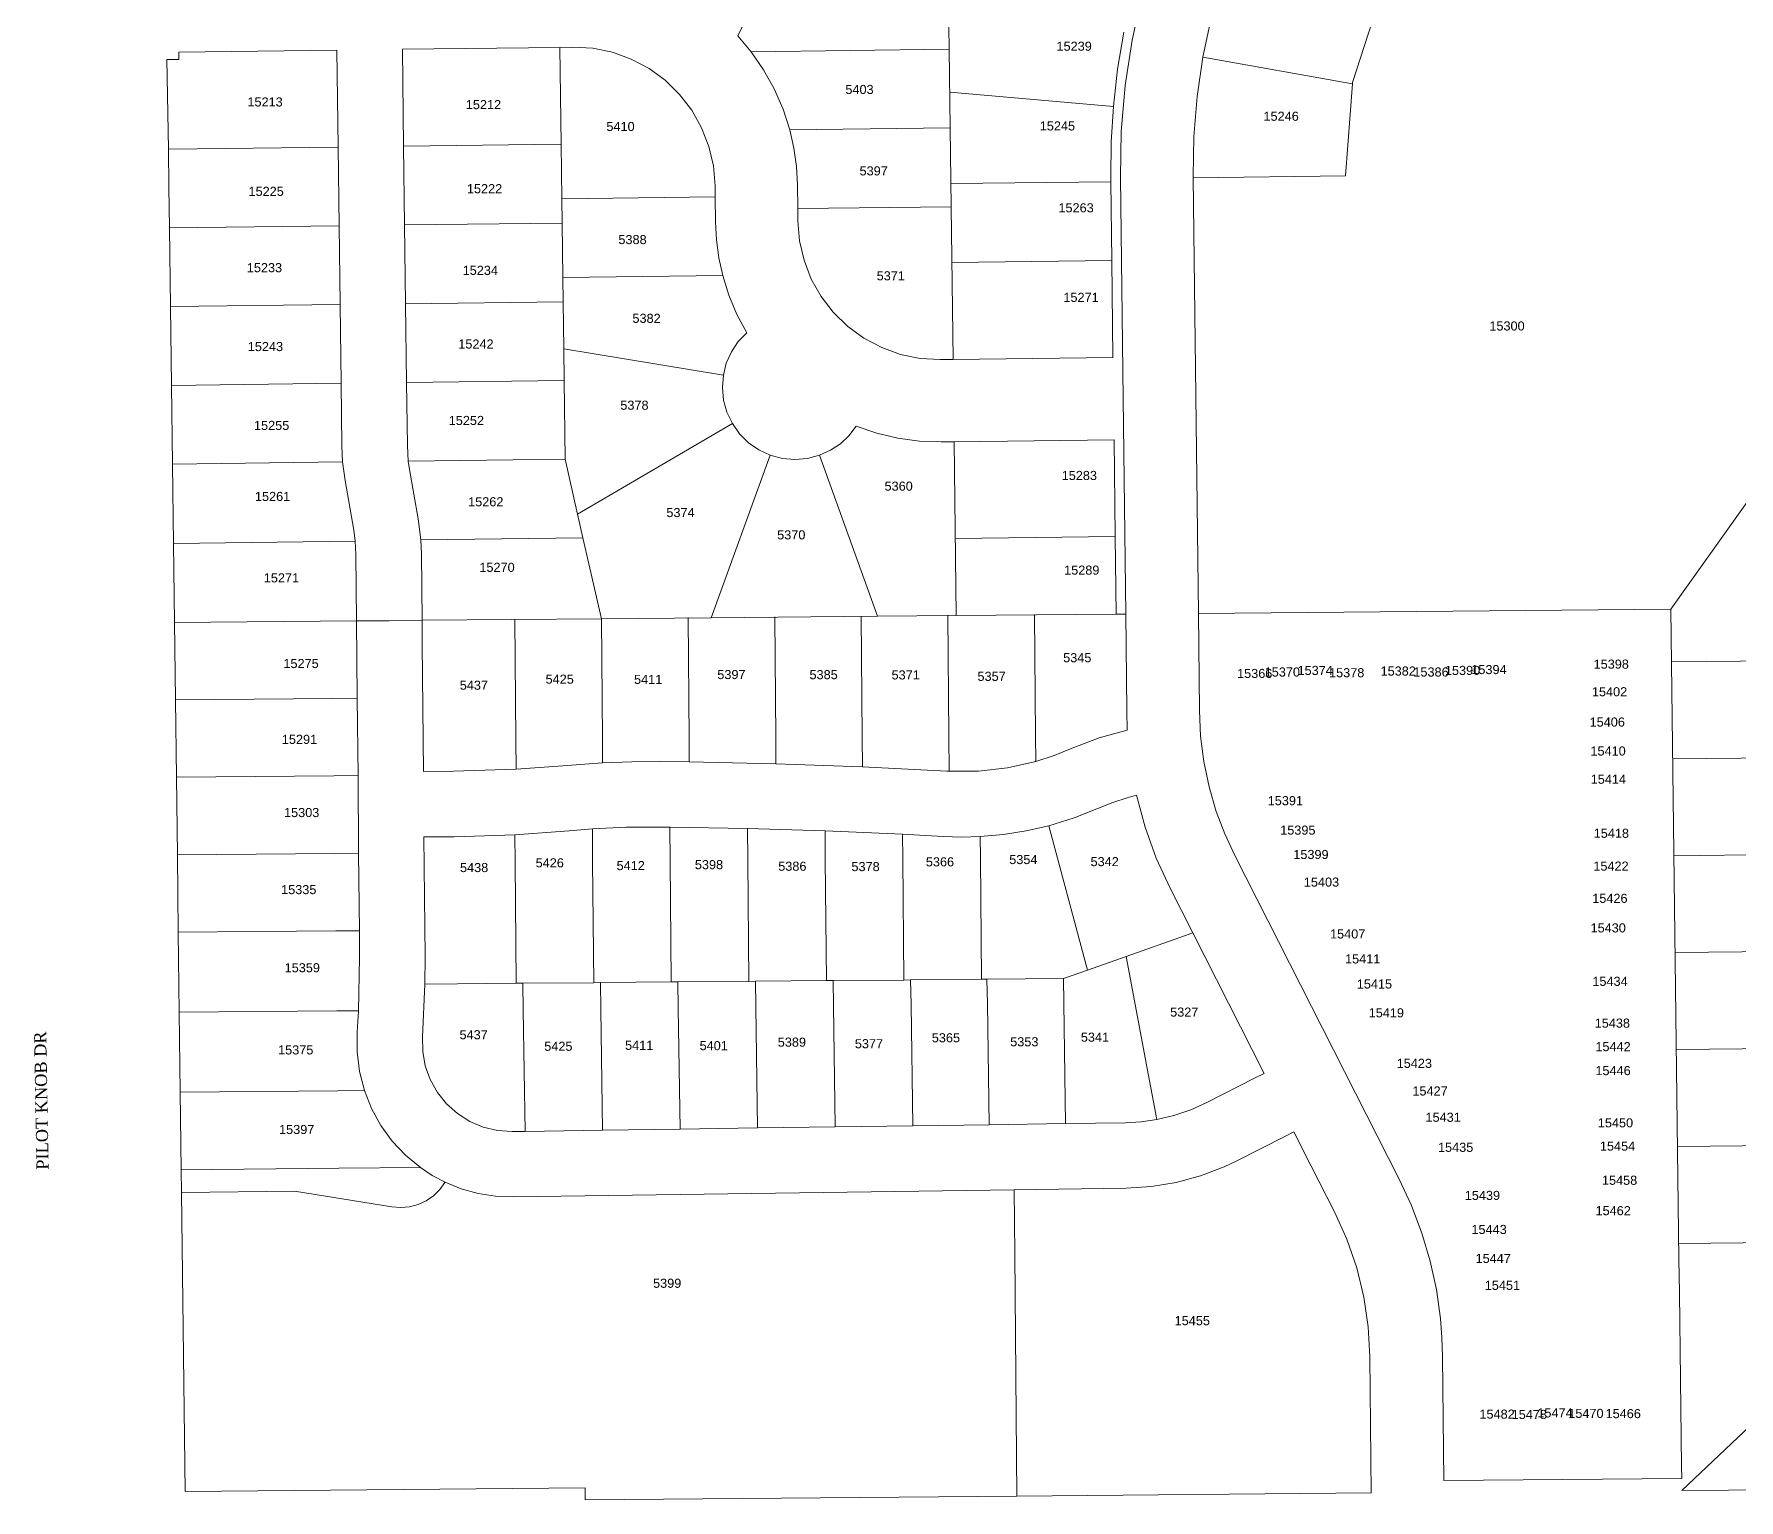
# Model space of a CAD drawing. Header units: feet. Extents: x 865220 to 2843432, y -2240498 to 970288.
# Drawn here: x 2838557 to 2839964, y 957957 to 959166 of the extents above; entities that cross this region are included whole.
import ezdxf
from ezdxf.enums import TextEntityAlignment as Align

# ---------------------------------------------------------------- set-up
doc = ezdxf.new("R2010")
doc.units = ezdxf.units.FT
doc.header["$LTSCALE"] = 0.015
doc.header["$MEASUREMENT"] = 0
for name, color, linetype in [('Dakota County Addresses', 7, 'Continuous'), ('Dakota County Parcels', 7, 'Continuous'), ('STREET NAME', 7, 'Continuous')]:
    doc.layers.add(name, color=color, linetype=linetype)
doc.styles.add('Dimensions 100', font='arial.ttf')
doc.styles.get("Standard").update_dxf_attribs({"font": 'times.ttf'})

# ---------------------------------------------------------------- blocks, each defined once
blk = doc.blocks.new('ACMAP_ANN_TEMPLATE_Dakota County Addresses')
at = {"layer": 'Dakota County Addresses', "style": 'Dimensions 100'}
blk.add_attdef('DakotaCountyAddress', text='', height=50, dxfattribs=at).set_placement((0, 0), align=Align.CENTER)

msp = doc.modelspace()

# ---------------------------------------------------------------- linework, layer by layer
at = {"layer": 'Dakota County Parcels', "lineweight": 5, "ltscale": 100}
for p, q in [((2839137.7, 959164.9), (2839173.4, 959236.5)), ((2839312.2, 959153.9), (2839311.7, 959190.3)), ((2839644.9, 959126.3), (2839667.5, 959196.3)), ((2839148.8, 959151.8), (2839137.7, 959164.9)), ((2838807, 959153.1), (2838676.4, 959151.5)), ((2838676.5, 959145.5), (2838676.4, 959151.5)), ((2838808, 959073.1), (2838807, 959153.1)), ((2838991, 959155.4), (2838861, 959153.8)), ((2838862, 959073.8), (2838861, 959153.8)), ((2838991, 959155.4), (2839001.6, 959155.6)), ((2838992, 959075.4), (2838991, 959155.4)), ((2839148.8, 959151.8), (2839312.2, 959153.9)), ((2839313, 959088.9), (2839312.2, 959153.9)), ((2839644.9, 959125.4), (2839521.6, 959147.3)), ((2838666.5, 959145.3), (2838676.5, 959145.5)), ((2838668, 959071.4), (2838666.5, 959145.3)), ((2839312.6, 959118.3), (2839447.7, 959106.5)), ((2839639.2, 959049.4), (2839644.9, 959125.4)), ((2839644.9, 959125.4), (2839644.9, 959126.3)), ((2838992, 959075.4), (2838862, 959073.8)), ((2838992.5, 959030.4), (2838992, 959075.4)), ((2839313, 959088.9), (2839180.7, 959087.2)), ((2839313.8, 959023.9), (2839313, 959088.9)), ((2838808, 959073.1), (2838668, 959071.4)), ((2838668.4, 959040.1), (2838668, 959071.4)), ((2838808.8, 959008.1), (2838808, 959073.1)), ((2838862.8, 959008.8), (2838862, 959073.8)), ((2839445.5, 959047.9), (2839445.5, 959044.5)), ((2839453.5, 959048), (2839455.7, 958865.6)), ((2839639.2, 959049.4), (2839513.5, 959047.8)), ((2839513.5, 959048.8), (2839513.5, 959047.8)), ((2839513.5, 959047.8), (2839518, 958688.2)), ((2838668.8, 959006.4), (2838668.4, 959040.1)), ((2839119.1, 959032), (2839119, 959041)), ((2839187.2, 959022.3), (2839187, 959041.9)), ((2839313.5, 959042.9), (2839445.5, 959044.5)), ((2839445.5, 959044.5), (2839446.3, 958979.5)), ((2838992.8, 959010.4), (2838992.5, 959030.4)), ((2839313.8, 959023.9), (2839187.2, 959022.3)), ((2839187.3, 959012.3), (2839187.2, 959022.3)), ((2839315.4, 958897.9), (2839313.8, 959023.9)), ((2838808.8, 959008.1), (2838668.8, 959006.4)), ((2838669.6, 958941.4), (2838668.8, 959006.4)), ((2838809.6, 958943.2), (2838808.8, 959008.1)), ((2838992.8, 959010.4), (2838862.8, 959008.8)), ((2838863.6, 958943.8), (2838862.8, 959008.8)), ((2838993.3, 958965.4), (2838992.8, 959010.4)), ((2839314.3, 958977.9), (2839446.3, 958979.5)), ((2839446.3, 958979.5), (2839447.3, 958899.5)), ((2838993.3, 958965.4), (2839125.3, 958967.1)), ((2838993.6, 958945.4), (2838993.3, 958965.4)), ((2838809.6, 958943.2), (2838669.6, 958941.4)), ((2838670.5, 958876.4), (2838669.6, 958941.4)), ((2838810.4, 958878.2), (2838809.6, 958943.2)), ((2838993.6, 958945.4), (2838863.6, 958943.8)), ((2838864.4, 958878.8), (2838863.6, 958943.8)), ((2838994.1, 958906.6), (2838993.6, 958945.4)), ((2838994.4, 958880.5), (2838994.1, 958906.6)), ((2838994.1, 958906.6), (2839125.9, 958884.9)), ((2839315.4, 958897.9), (2839304.8, 958897.7)), ((2839315.3, 958897.9), (2839447.3, 958899.5)), ((2838994.4, 958880.5), (2838864.4, 958878.8)), ((2838865.1, 958826.8), (2838864.4, 958878.8)), ((2838995.2, 958815.5), (2838994.4, 958880.5)), ((2838810.4, 958878.2), (2838670.5, 958876.4)), ((2838671.3, 958811.4), (2838670.5, 958876.4)), ((2838811.1, 958826.1), (2838810.4, 958878.2)), ((2839455.7, 958865.6), (2839458, 958687.7)), ((2839005.5, 958770), (2839133.3, 958844.9)), ((2838811.1, 958826.1), (2838811.7, 958813.2)), ((2838865.1, 958826.8), (2838865.9, 958813.9)), ((2839316.2, 958829.9), (2839305.6, 958829.8)), ((2839316.2, 958829.9), (2839448.2, 958831.5)), ((2839318, 958686.4), (2839316.2, 958829.9)), ((2839448.2, 958831.5), (2839449.2, 958751.6)), ((2838671.3, 958811.4), (2838811.7, 958813.2)), ((2838672.1, 958746), (2838671.3, 958811.4)), ((2838811.7, 958813.2), (2838813.7, 958797.8)), ((2838995.2, 958815.5), (2838865.9, 958813.9)), ((2838865.9, 958813.9), (2838866.9, 958807.1)), ((2839005.5, 958770), (2838995.2, 958815.5)), ((2839115.9, 958684.6), (2839164.6, 958818.8)), ((2839253, 958685.8), (2839205.3, 958818.7)), ((2838820.9, 958757), (2838813.7, 958797.8)), ((2838874.1, 958766.3), (2838866.9, 958807.1)), ((2839907.7, 958691.7), (2839980.7, 958794)), ((2838876.2, 958749), (2838874.1, 958766.3)), ((2839010, 958750.7), (2839005.5, 958770)), ((2838822.1, 958747.9), (2838820.9, 958757)), ((2838672.1, 958746), (2838822.1, 958747.9)), ((2838672.9, 958680.6), (2838672.1, 958746)), ((2838822.7, 958736.8), (2838822.1, 958747.9)), ((2839010, 958750.7), (2838876.2, 958749)), ((2838876.7, 958737.3), (2838876.2, 958749)), ((2839025.2, 958683.8), (2839010, 958750.7)), ((2839317.2, 958749.9), (2839449.2, 958751.6)), ((2839449.2, 958751.6), (2839450, 958687.6)), ((2838823.2, 958682), (2838822.7, 958736.8)), ((2838877.2, 958682.5), (2838876.7, 958737.3)), ((2838823.2, 958682), (2838672.9, 958680.6)), ((2838823.2, 958682.3), (2838823.8, 958618.3)), ((2838850.2, 958682.2), (2838823.2, 958682)), ((2838877.2, 958682.5), (2838850.2, 958682.2)), ((2839025.2, 958683.8), (2838877.2, 958682.5)), ((2839115.9, 958684.6), (2839025.2, 958683.8)), ((2839253, 958685.8), (2839115.9, 958684.6)), ((2839318, 958686.4), (2839253, 958685.8)), ((2839450, 958687.6), (2839318, 958686.4)), ((2839458, 958687.7), (2839450, 958687.6)), ((2839458, 958688), (2839458.7, 958607.9)), ((2839517.9, 958688.2), (2839907.7, 958691.7)), ((2839518.7, 958608.1), (2839517.9, 958688.2)), ((2838672.9, 958680.9), (2838673.7, 958616.9)), ((2839908.3, 958648.1), (2840058.2, 958649.9)), ((2838673.7, 958616.9), (2838674.5, 958553)), ((2838823.8, 958618.3), (2838824.4, 958554.3)), ((2839458.7, 958607.9), (2839459.2, 958591.8)), ((2839909.3, 958568.1), (2840082.6, 958570.1)), ((2838878.3, 958557.7), (2838903.1, 958557.9)), ((2838903.1, 958557.9), (2838954.8, 958559.6)), ((2838954.8, 958559.6), (2838993.4, 958562.5)), ((2838993.4, 958562.5), (2839026.2, 958564.9)), ((2839074.1, 958565.9), (2839097.7, 958565.6)), ((2839097.7, 958565.6), (2839169.2, 958564.1)), ((2839169.2, 958564.1), (2839240.8, 958561.5)), ((2839240.8, 958561.5), (2839310.2, 958558)), ((2839310.2, 958558), (2839312.3, 958557.9)), ((2838674.5, 958553), (2838675.3, 958489)), ((2838824.4, 958554.3), (2838824.9, 958490.3)), ((2838878.8, 958503.7), (2838903.6, 958503.9)), ((2838878.8, 958503.7), (2838879.7, 958404.7)), ((2838903.6, 958503.9), (2838953.8, 958505.5)), ((2838953.8, 958505.5), (2838998.5, 958508.8)), ((2838998.5, 958508.8), (2839017.8, 958510.3)), ((2839073.6, 958511.9), (2839081.8, 958511.9)), ((2839081.8, 958511.9), (2839145.8, 958510.7)), ((2839145.8, 958510.7), (2839209.8, 958508.7)), ((2839209.8, 958508.7), (2839273.8, 958505.9)), ((2839273.8, 958505.9), (2839307.1, 958504.1)), ((2838675.3, 958489), (2838676.1, 958425)), ((2838824.9, 958490.3), (2838825.5, 958426.3)), ((2839683.6, 958221.3), (2839547.9, 958488.3)), ((2840073.6, 958490), (2839910.3, 958488.2)), ((2839494.5, 958461.4), (2839513.2, 958424.5)), ((2838676.1, 958425), (2838676.9, 958359)), ((2838825.5, 958426.3), (2838825.7, 958404.2)), ((2839513.2, 958424.5), (2839572.2, 958308.5)), ((2838825.7, 958404.2), (2838824.8, 958360.3)), ((2838879.7, 958404.7), (2838879.6, 958382.2)), ((2839426.3, 958393.8), (2839458.3, 958405.1)), ((2840074.5, 958410.1), (2839911.3, 958408.2)), ((2839338.8, 958386.2), (2839280.4, 958385.7)), ((2839343.4, 958386.2), (2839338.8, 958386.2)), ((2839406.4, 958386.8), (2839343.4, 958386.2)), ((2839406.4, 958386.8), (2839426.3, 958393.8)), ((2838879.6, 958382.2), (2838877.6, 958338.7)), ((2838960.4, 958382.9), (2838954.9, 958382.9)), ((2839018.9, 958383.4), (2838960.4, 958382.9)), ((2839024.4, 958383.5), (2839018.9, 958383.4)), ((2839082.9, 958384), (2839024.4, 958383.5)), ((2839088.4, 958384), (2839082.9, 958384)), ((2839146.9, 958384.5), (2839088.4, 958384)), ((2839152.4, 958384.6), (2839146.9, 958384.5)), ((2839210.9, 958385.1), (2839152.4, 958384.6)), ((2839216.4, 958385.1), (2839210.9, 958385.1)), ((2839274.9, 958385.6), (2839216.4, 958385.1)), ((2839280.4, 958385.7), (2839274.9, 958385.6)), ((2838676.9, 958359), (2838677.7, 958293)), ((2838824.8, 958360.3), (2838823.8, 958342.5)), ((2840075.4, 958330.1), (2839912.3, 958328.2)), ((2838677.7, 958293), (2838678.5, 958229)), ((2838951.5, 958260.6), (2838962.2, 958260.7)), ((2838962.2, 958260.7), (2839026.2, 958261.6)), ((2839026.2, 958261.6), (2839090.1, 958262.5)), ((2839154.1, 958263.5), (2839218.1, 958264.4)), ((2839218.1, 958264.4), (2839282.1, 958265.3)), ((2839282.1, 958265.3), (2839345.1, 958266.2)), ((2839345.1, 958266.2), (2839408.1, 958267.1)), ((2839408.1, 958267.1), (2839457.6, 958267.8)), ((2839913.3, 958248.2), (2840082, 958250.1)), ((2838678.5, 958229), (2838678.8, 958210.2)), ((2838678.8, 958210.2), (2838772, 958211.4)), ((2838678.8, 958210.2), (2838681.8, 957963.6)), ((2838772, 958211.4), (2838852.4, 958198.4)), ((2838952.3, 958206.6), (2839365.8, 958212.5)), ((2839365.8, 958212.5), (2839458.3, 958213.8)), ((2839914.3, 958168.2), (2840062.7, 958169.9)), ((2839916.8, 957964.3), (2840079.2, 958118.5)), ((2839659.4, 958074.6), (2839660.4, 957962.3)), ((2839720.3, 957972.6), (2839719.4, 958074.8)), ((2838681.8, 957963.6), (2839011.8, 957966.5)), ((2839916.7, 957974.3), (2839720.3, 957972.6)), ((2840130.6, 957966.2), (2839916.8, 957964.3)), ((2839011.9, 957956.5), (2839368.1, 957959.7)), ((2839368.1, 957959.7), (2839660.4, 957962.3))]:
    msp.add_line(p, q, dxfattribs=at)
for points in [[(2839546.9, 959371.4), (2839527.3, 959338.9), (2839509.9, 959305.2), (2839494.7, 959270.5), (2839481.8, 959234.8), (2839471.3, 959198.3), (2839463.2, 959161.3), (2839457.5, 959123.8), (2839454.2, 959086), (2839453.5, 959048)], [(2839548, 959242), (2839537.2, 959211), (2839528.4, 959179.4), (2839521.6, 959147.3)], [(2839456.3, 959167.8), (2839451.1, 959137.3), (2839447.7, 959106.5)], [(2839119, 959041), (2839117.6, 959057.5), (2839113.9, 959073.6), (2839107.9, 959089.1), (2839099.8, 959103.5), (2839089.7, 959116.6), (2839077.9, 959128.2), (2839064.5, 959137.9), (2839049.9, 959145.7), (2839034.3, 959151.3), (2839018.1, 959154.6), (2839001.6, 959155.6)], [(2839180.7, 959087.2), (2839175.2, 959104.5), (2839167.9, 959121.1), (2839159.1, 959136.9), (2839148.8, 959151.8)], [(2839521.6, 959147.3), (2839516.8, 959114.7), (2839514.1, 959081.8), (2839513.5, 959048.8)], [(2839447.7, 959106.5), (2839445.8, 959077.3), (2839445.5, 959047.9)], [(2839187, 959041.9), (2839186.1, 959057.1), (2839184, 959072.3), (2839180.7, 959087.2)], [(2838992.5, 959030.4), (2839119.1, 959032), (2839119.1, 959032)], [(2839119.4, 959011.4), (2839119.4, 959011.4), (2839119.1, 959032)], [(2839119.4, 959011.4), (2839120.1, 958996.5), (2839122.1, 958981.7), (2839125.3, 958967.1)], [(2839187.3, 959012.3), (2839188.7, 958995.8), (2839192.4, 958979.7), (2839198.4, 958964.2), (2839206.5, 958949.8), (2839216.6, 958936.7), (2839228.5, 958925.1), (2839241.8, 958915.4), (2839256.5, 958907.6), (2839272, 958902), (2839288.2, 958898.7), (2839304.8, 958897.7)], [(2839125.3, 958967.1), (2839130.4, 958950.8), (2839137, 958935), (2839145.1, 958919.9)], [(2839145.1, 958919.9), (2839138.1, 958912.5), (2839132.5, 958904.1), (2839128.3, 958894.8), (2839125.9, 958884.9)], [(2839125.9, 958884.9), (2839125.1, 958874.6), (2839126.1, 958864.3), (2839128.8, 958854.3), (2839133.3, 958844.9)], [(2839133.3, 958844.9), (2839139.3, 958836.4), (2839146.7, 958829.1), (2839155.2, 958823.2), (2839164.6, 958818.8)], [(2839205.3, 958818.7), (2839214.2, 958822.8), (2839222.4, 958828.2), (2839229.5, 958834.9), (2839235.5, 958842.7)], [(2839235.5, 958842.7), (2839252.5, 958836.9), (2839269.9, 958832.8), (2839287.7, 958830.4), (2839305.6, 958829.8)], [(2839164.6, 958818.8), (2839174.6, 958816.1), (2839184.9, 958815.2), (2839195.3, 958816.1), (2839205.3, 958818.7)], [(2838877.2, 958682.8), (2838877.4, 958662.8), (2838878.3, 958557.7)], [(2838953.7, 958683.5), (2838954.6, 958583.5), (2838954.8, 958559.6)], [(2839025.2, 958684.1), (2839026.1, 958584.1), (2839026.2, 958564.9)], [(2839096.7, 958684.7), (2839097.6, 958584.8), (2839097.7, 958565.6)], [(2839168.2, 958685.4), (2839169.1, 958585.4), (2839169.2, 958564.1)], [(2839239.6, 958686), (2839240.5, 958586), (2839240.8, 958561.5)], [(2839311.1, 958686.7), (2839312, 958586.7), (2839312.3, 958557.9)], [(2839382.6, 958687.3), (2839383.5, 958587.3), (2839383.7, 958566.1)], [(2839916.7, 957974.3), (2839916.5, 957984.3), (2839914.8, 958127.4), (2839914.4, 958155.3), (2839907.7, 958691.7)], [(2838673.7, 958616.9), (2838803.7, 958618.1), (2838823.8, 958618.3)], [(2839532.6, 958524.8), (2839526.7, 958545.1), (2839522.4, 958565.9), (2839519.7, 958587), (2839518.7, 958608.1)], [(2839413.6, 958576.9), (2839436, 958585.5), (2839459.2, 958591.8)], [(2839383.7, 958566.1), (2839398.8, 958570.9), (2839413.6, 958576.9)], [(2839026.2, 958564.9), (2839050.2, 958565.8), (2839074.1, 958565.9)], [(2839312.3, 958557.9), (2839336.3, 958558), (2839360.2, 958560.8), (2839383.7, 958566.1)], [(2838674.5, 958553), (2838804.5, 958554.1), (2838824.4, 958554.3)], [(2839394.4, 958513), (2839415.3, 958519.5), (2839435.5, 958527.5)], [(2839435.5, 958527.5), (2839447.1, 958532.2), (2839459, 958536.1), (2839466.8, 958538.2)], [(2839466.8, 958538.2), (2839473.9, 958511.9), (2839483.1, 958486.2), (2839494.5, 958461.4)], [(2839337.8, 958504), (2839356.9, 958505.7), (2839375.8, 958508.7), (2839394.4, 958513)], [(2839426.3, 958393.8), (2839400.5, 958490.4), (2839394.4, 958513)], [(2839547.9, 958488.3), (2839539.6, 958506.2), (2839532.6, 958524.8)], [(2838954.9, 958382.9), (2838954, 958482.8), (2838953.8, 958505.5)], [(2839017.8, 958510.3), (2839045.7, 958511.7), (2839073.6, 958511.9)], [(2839018.9, 958383.4), (2839018, 958483.4), (2839017.8, 958510.3)], [(2839082.9, 958384), (2839082, 958484), (2839081.8, 958511.9)], [(2839146.9, 958384.5), (2839146, 958484.5), (2839145.8, 958510.7)], [(2839210.9, 958385.1), (2839210, 958485.1), (2839209.8, 958508.7)], [(2839274.9, 958385.6), (2839274, 958485.6), (2839273.8, 958505.9)], [(2839307.1, 958504.1), (2839322.5, 958503.6), (2839337.8, 958504)], [(2839338.8, 958386.2), (2839338, 958486.2), (2839337.8, 958504)], [(2838675.3, 958489), (2838805.3, 958490.1), (2838824.9, 958490.3)], [(2838676.1, 958425), (2838806.1, 958426.1), (2838825.5, 958426.3)], [(2839458.3, 958405.1), (2839506.4, 958422.1), (2839513.2, 958424.5)], [(2839458.3, 958405.1), (2839476.8, 958306.8), (2839483.6, 958270.4)], [(2839345.1, 958266.2), (2839343.7, 958366.2), (2839343.4, 958386.2)], [(2839406.4, 958386.8), (2839407.8, 958286.8), (2839408.1, 958267.1)], [(2838954.9, 958382.9), (2838906.4, 958382.4), (2838879.6, 958382.2)], [(2838962.2, 958260.7), (2838960.7, 958360.7), (2838960.4, 958382.9)], [(2839026.2, 958261.6), (2839024.7, 958361.6), (2839024.4, 958383.5)], [(2839090.1, 958262.5), (2839088.7, 958362.5), (2839088.4, 958384)], [(2839154.1, 958263.5), (2839152.7, 958363.4), (2839152.4, 958384.6)], [(2839218.1, 958264.4), (2839216.7, 958364.4), (2839216.4, 958385.1)], [(2839282.1, 958265.3), (2839280.7, 958365.3), (2839280.4, 958385.7)], [(2838676.9, 958359), (2838806.9, 958360.2), (2838824.8, 958360.3)], [(2838823.8, 958342.5), (2838823.7, 958326.3), (2838825.6, 958310.1), (2838829.7, 958294.4)], [(2838877.6, 958338.7), (2838877.8, 958326.6), (2838879.9, 958314.8), (2838884, 958303.4), (2838889.9, 958292.8), (2838897.4, 958283.4), (2838906.4, 958275.4), (2838916.6, 958268.9), (2838927.7, 958264.2), (2838939.5, 958261.4), (2838951.5, 958260.6)], [(2839524.7, 958284.4), (2839564.8, 958304.8), (2839572.2, 958308.5)], [(2838677.7, 958293), (2838807.7, 958294.2), (2838829.7, 958294.4)], [(2838829.7, 958294.4), (2838835.5, 958279.5), (2838843.2, 958265.5), (2838852.6, 958252.6), (2838863.5, 958241), (2838875.9, 958230.8)], [(2839483.6, 958270.4), (2839497.7, 958273.8), (2839511.5, 958278.4), (2839524.7, 958284.4)], [(2839090.1, 958262.5), (2839153.9, 958263.5), (2839153.9, 958263.5), (2839154.1, 958263.5)], [(2839457.6, 958267.8), (2839470.6, 958268.5), (2839483.6, 958270.4)], [(2839549.1, 958236.2), (2839589.2, 958256.6), (2839596.6, 958260.4)], [(2839596.6, 958260.4), (2839611, 958232.1), (2839630.1, 958194.4)], [(2839458.3, 958213.8), (2839479.1, 958215.2), (2839499.6, 958218.6), (2839519.7, 958224), (2839539.2, 958231.5), (2839549.1, 958236.2)], [(2838678.5, 958229), (2838808.5, 958230.2), (2838875.9, 958230.8)], [(2838852.4, 958198.4), (2838859.7, 958197.8), (2838866.9, 958198.5), (2838873.9, 958200.4), (2838880.6, 958203.5), (2838886.6, 958207.6), (2838891.8, 958212.7), (2838896.1, 958218.6), (2838896.2, 958218.8)], [(2838875.9, 958230.8), (2838885.7, 958224.3), (2838896.2, 958218.8)], [(2838896.2, 958218.8), (2838909.6, 958213.3), (2838923.5, 958209.5), (2838937.8, 958207.2), (2838952.3, 958206.6)], [(2839717.6, 958106.3), (2839714.2, 958130.2), (2839709, 958153.7), (2839702.2, 958176.8), (2839693.7, 958199.4), (2839683.6, 958221.3)], [(2839368.1, 957959.7), (2839366.3, 958159.7), (2839365.8, 958212.5)], [(2839630.1, 958194.4), (2839640.3, 958171.7), (2839648.5, 958148.2), (2839654.4, 958124), (2839658, 958099.4), (2839659.4, 958074.6)], [(2839719.4, 958074.8), (2839718.8, 958090.6), (2839717.6, 958106.3)], [(2839011.9, 957956.5), (2839011.9, 957957.7), (2839011.8, 957966.5)]]:
    msp.add_lwpolyline(points, dxfattribs=at)

# ---------------------------------------------------------------- block references
at = {"layer": 'Dakota County Addresses', "lineweight": 5, "ltscale": 100, "xscale": 0.15, "yscale": 0.15, "zscale": 0.15}
for p, values in [((2839415.3, 959152.6), {'DakotaCountyAddress': '15239'}), ((2839238.2, 959116.9), {'DakotaCountyAddress': '5403'}), ((2838747.7, 959106.6), {'DakotaCountyAddress': '15213'}), ((2838927.9, 959104.4), {'DakotaCountyAddress': '15212'}), ((2839041, 959086.3), {'DakotaCountyAddress': '5410'}), ((2839401.5, 959086.8), {'DakotaCountyAddress': '15245'}), ((2839586.1, 959094.8), {'DakotaCountyAddress': '15246'}), ((2839249.9, 959049.7), {'DakotaCountyAddress': '5397'}), ((2838748.6, 959032.8), {'DakotaCountyAddress': '15225'}), ((2838928.8, 959035), {'DakotaCountyAddress': '15222'}), ((2839416.9, 959019.2), {'DakotaCountyAddress': '15263'}), ((2839050.9, 958993), {'DakotaCountyAddress': '5388'}), ((2838747.2, 958969.8), {'DakotaCountyAddress': '15233'}), ((2838925.3, 958967.6), {'DakotaCountyAddress': '15234'}), ((2839264, 958963.1), {'DakotaCountyAddress': '5371'}), ((2839421, 958945.3), {'DakotaCountyAddress': '15271'}), ((2839062.5, 958928), {'DakotaCountyAddress': '5382'}), ((2839772.5, 958921.7), {'DakotaCountyAddress': '15300'}), ((2838748, 958904.7), {'DakotaCountyAddress': '15243'}), ((2838921.7, 958906.8), {'DakotaCountyAddress': '15242'}), ((2838913.8, 958843.7), {'DakotaCountyAddress': '15252'}), ((2839052.5, 958856.3), {'DakotaCountyAddress': '5378'}), ((2838753.1, 958839.6), {'DakotaCountyAddress': '15255'}), ((2839270.5, 958789.5), {'DakotaCountyAddress': '5360'}), ((2839419.6, 958798.3), {'DakotaCountyAddress': '15283'}), ((2838753.9, 958781), {'DakotaCountyAddress': '15261'}), ((2838929.8, 958776.6), {'DakotaCountyAddress': '15262'}), ((2839090.5, 958767.7), {'DakotaCountyAddress': '5374'}), ((2839181.9, 958749.3), {'DakotaCountyAddress': '5370'}), ((2838939.1, 958722.5), {'DakotaCountyAddress': '15270'}), ((2839421.6, 958720.2), {'DakotaCountyAddress': '15289'}), ((2838761.2, 958713.8), {'DakotaCountyAddress': '15271'}), ((2839417.9, 958647.9), {'DakotaCountyAddress': '5345'}), ((2838777.4, 958643.1), {'DakotaCountyAddress': '15275'}), ((2839132.5, 958634), {'DakotaCountyAddress': '5397'}), ((2839208.6, 958633.9), {'DakotaCountyAddress': '5385'}), ((2839276.3, 958633.7), {'DakotaCountyAddress': '5371'}), ((2839347.2, 958632.5), {'DakotaCountyAddress': '5357'}), ((2839564.3, 958634.9), {'DakotaCountyAddress': '15366'}), ((2839587.1, 958636.1), {'DakotaCountyAddress': '15370'}), ((2839614.2, 958637.4), {'DakotaCountyAddress': '15374'}), ((2839640.2, 958635.5), {'DakotaCountyAddress': '15378'}), ((2839682.7, 958636.9), {'DakotaCountyAddress': '15382'}), ((2839709.8, 958636.1), {'DakotaCountyAddress': '15386'}), ((2839735.8, 958637.4), {'DakotaCountyAddress': '15390'}), ((2839757.6, 958638.1), {'DakotaCountyAddress': '15394'}), ((2839858.5, 958642.6), {'DakotaCountyAddress': '15398'}), ((2838920, 958625.2), {'DakotaCountyAddress': '5437'}), ((2838990.8, 958630.2), {'DakotaCountyAddress': '5425'}), ((2839063.8, 958630), {'DakotaCountyAddress': '5411'}), ((2839857.1, 958619.8), {'DakotaCountyAddress': '15402'}), ((2839855.2, 958594.8), {'DakotaCountyAddress': '15406'}), ((2838776.1, 958580.5), {'DakotaCountyAddress': '15291'}), ((2839855.9, 958570.9), {'DakotaCountyAddress': '15410'}), ((2839856.1, 958547.6), {'DakotaCountyAddress': '15414'}), ((2838777.9, 958520.1), {'DakotaCountyAddress': '15303'}), ((2839589.6, 958529.9), {'DakotaCountyAddress': '15391'}), ((2839599.9, 958505.6), {'DakotaCountyAddress': '15395'}), ((2839858.6, 958503), {'DakotaCountyAddress': '15418'}), ((2838982.6, 958478.6), {'DakotaCountyAddress': '5426'}), ((2839114, 958477.1), {'DakotaCountyAddress': '5398'}), ((2839304.6, 958479.4), {'DakotaCountyAddress': '5366'}), ((2839373.4, 958481.3), {'DakotaCountyAddress': '5354'}), ((2839440.5, 958479.6), {'DakotaCountyAddress': '5342'}), ((2839610.7, 958485.5), {'DakotaCountyAddress': '15399'}), ((2838920.2, 958474.7), {'DakotaCountyAddress': '5438'}), ((2839049.4, 958476.3), {'DakotaCountyAddress': '5412'}), ((2839182.8, 958475.8), {'DakotaCountyAddress': '5386'}), ((2839243.2, 958475.5), {'DakotaCountyAddress': '5378'}), ((2839858.3, 958475.9), {'DakotaCountyAddress': '15422'}), ((2838775.5, 958456.5), {'DakotaCountyAddress': '15335'}), ((2839619.4, 958462.7), {'DakotaCountyAddress': '15403'}), ((2839857.4, 958449.3), {'DakotaCountyAddress': '15426'}), ((2839856, 958424.9), {'DakotaCountyAddress': '15430'}), ((2839641, 958419.9), {'DakotaCountyAddress': '15407'}), ((2839653.4, 958399.3), {'DakotaCountyAddress': '15411'}), ((2838778.4, 958392), {'DakotaCountyAddress': '15359'}), ((2839663.1, 958378.6), {'DakotaCountyAddress': '15415'}), ((2839857.5, 958380.8), {'DakotaCountyAddress': '15434'}), ((2839506.2, 958355.4), {'DakotaCountyAddress': '5327'}), ((2839672.9, 958354.8), {'DakotaCountyAddress': '15419'}), ((2838919.8, 958336.7), {'DakotaCountyAddress': '5437'}), ((2839859.4, 958346.3), {'DakotaCountyAddress': '15438'}), ((2838773, 958324.2), {'DakotaCountyAddress': '15375'}), ((2838989.7, 958327.2), {'DakotaCountyAddress': '5425'}), ((2839056.4, 958328), {'DakotaCountyAddress': '5411'}), ((2839117.9, 958327.7), {'DakotaCountyAddress': '5401'}), ((2839182.4, 958330.6), {'DakotaCountyAddress': '5389'}), ((2839246, 958329.3), {'DakotaCountyAddress': '5377'}), ((2839309.5, 958334.2), {'DakotaCountyAddress': '5365'}), ((2839374.2, 958330.9), {'DakotaCountyAddress': '5353'}), ((2839432.5, 958334.7), {'DakotaCountyAddress': '5341'}), ((2839860, 958326.9), {'DakotaCountyAddress': '15442'}), ((2839696, 958313.1), {'DakotaCountyAddress': '15423'}), ((2839860, 958307.1), {'DakotaCountyAddress': '15446'}), ((2839709, 958290.3), {'DakotaCountyAddress': '15427'}), ((2839719.8, 958268.6), {'DakotaCountyAddress': '15431'}), ((2838773.8, 958258.5), {'DakotaCountyAddress': '15397'}), ((2839862, 958264), {'DakotaCountyAddress': '15450'}), ((2839730.1, 958243.8), {'DakotaCountyAddress': '15435'}), ((2839863.7, 958244.8), {'DakotaCountyAddress': '15454'}), ((2839865.4, 958216.6), {'DakotaCountyAddress': '15458'}), ((2839752.2, 958204.1), {'DakotaCountyAddress': '15439'}), ((2839860.1, 958191.5), {'DakotaCountyAddress': '15462'}), ((2839757.7, 958176), {'DakotaCountyAddress': '15443'}), ((2839761.1, 958152.1), {'DakotaCountyAddress': '15447'}), ((2839079.5, 958131.6), {'DakotaCountyAddress': '5399'}), ((2839768.7, 958129.9), {'DakotaCountyAddress': '15451'}), ((2839512.8, 958100.7), {'DakotaCountyAddress': '15455'}), ((2839764.3, 958023.6), {'DakotaCountyAddress': '15482'}), ((2839790.9, 958023.3), {'DakotaCountyAddress': '15478'}), ((2839812.1, 958024.6), {'DakotaCountyAddress': '15474'}), ((2839837.6, 958024.2), {'DakotaCountyAddress': '15470'}), ((2839868.4, 958024), {'DakotaCountyAddress': '15466'})]:
    msp.add_blockref('ACMAP_ANN_TEMPLATE_Dakota County Addresses', p, dxfattribs=at).add_auto_attribs(values)

# ---------------------------------------------------------------- texts
at = {"layer": 'STREET NAME', "lineweight": 5, "ltscale": 100, "insert": (2838559.1, 958229), "char_height": 10, "attachment_point": 1, "rotation": 91.0303}
msp.add_mtext('PILOT KNOB DR', dxfattribs=at)

doc.saveas('drawing.dxf')
